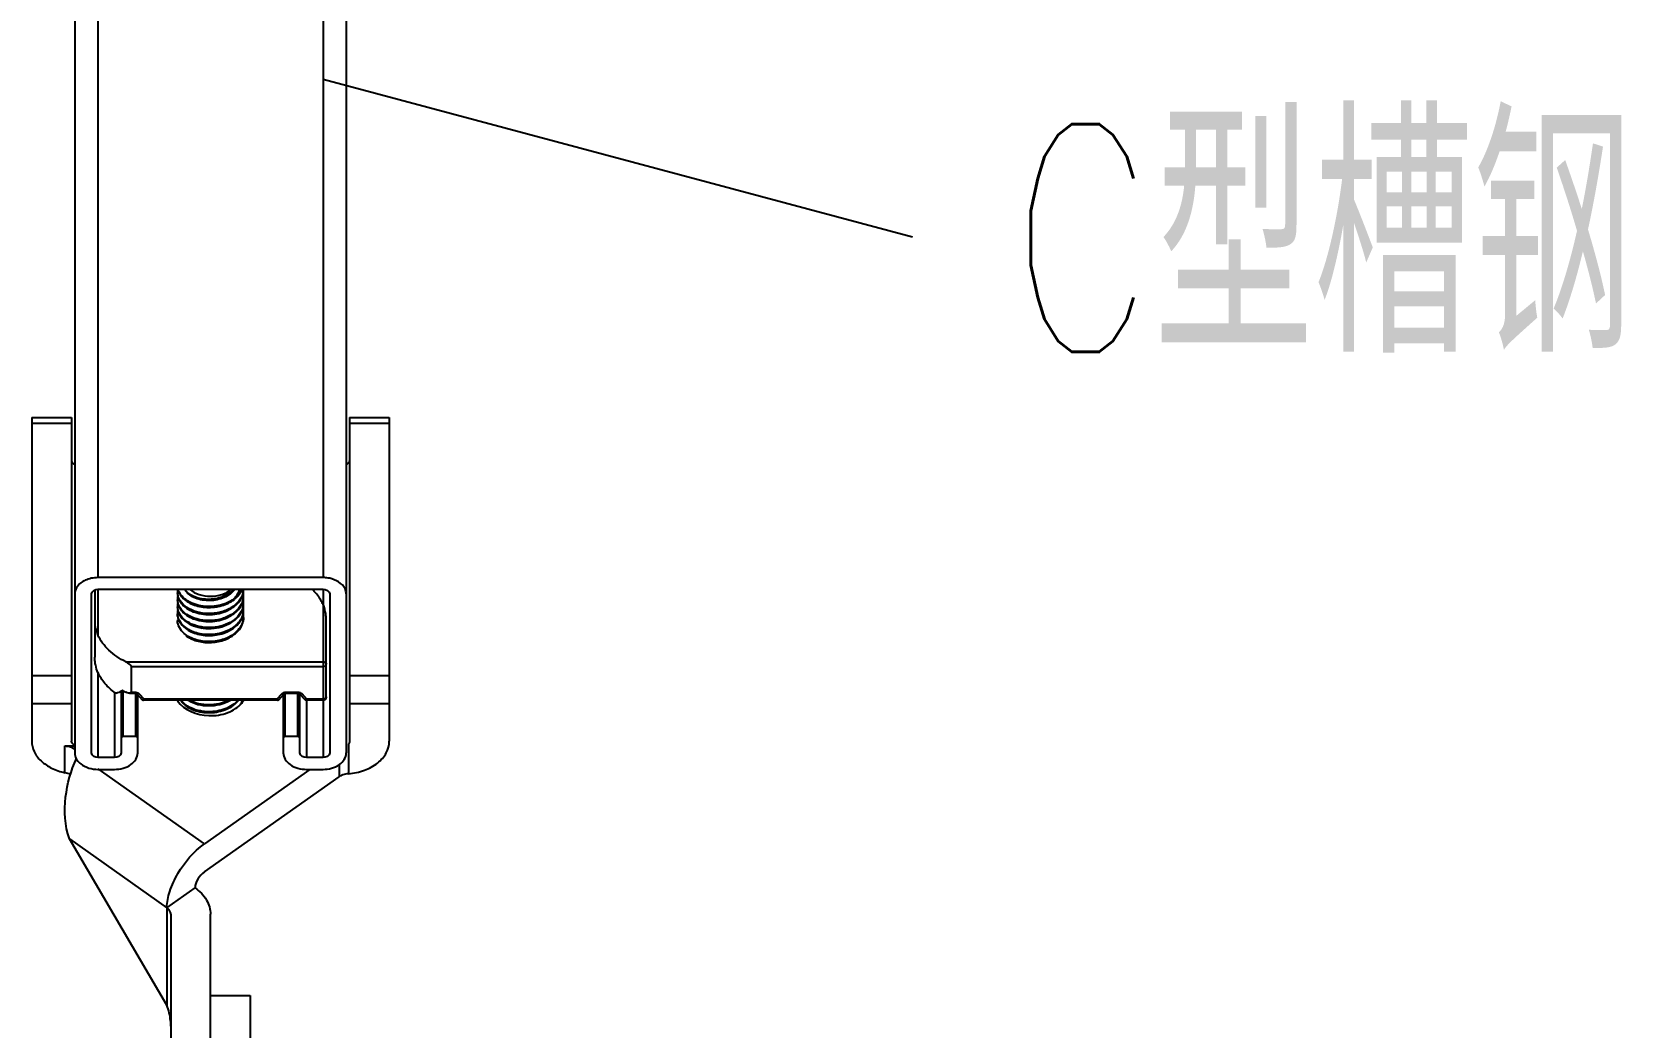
# Model space of a CAD drawing. Extents: x 1725261 to 1937680, y 860327 to 1571294.
# Drawn here: x 1856294 to 1859083, y 1246742 to 1248490 of the extents above; entities that cross this region are included whole.
import ezdxf

# ---------------------------------------------------------------- set-up
doc = ezdxf.new("R2010")
doc.units = 0
doc.header["$LTSCALE"] = 1000
doc.header["$MEASUREMENT"] = 0
doc.layers.add('W_DIM', color=4, linetype='Continuous')
doc.styles.get("Standard").update_dxf_attribs({"font": 'gbenor.shx', "bigfont": 'gbcbig.shx'})
doc.styles.add('wwp100', font='txt.shx', dxfattribs={"width": 0.7, "height": 400, "bigfont": 'hztxt.shx'})
doc.dimstyles.get("Standard").update_dxf_attribs({"dimtxt": 0.18, "dimasz": 0.18, "dimexe": 0.18, "dimexo": 0.0625, "dimgap": 0.09, "dimtad": 0, "dimtih": 1, "dimtoh": 1, "dimdec": 4, "dimzin": 0, "dimdsep": 46, "dimtxsty": 'Standard', "dimcen": 0.09, "dimadec": 0, "dimazin": 0, "dimtfac": 1, "dimtdec": 4, "dimtofl": 0, "dimtmove": 0, "dimatfit": 3, "dimfxl": 0, "dimtolj": 1, "dimtzin": 0, "dimarcsym": 0})

msp = doc.modelspace()

# ---------------------------------------------------------------- linework, layer by layer
at = {"linetype": 'Continuous'}
for p, q in [((1856409.8, 1250616.9), (1856409.8, 1247531.4)), ((1856804.7, 1250616.9), (1856804.7, 1247531.4)), ((1856369.1, 1250588.2), (1856369.1, 1247223.4)), ((1856845.4, 1250588.2), (1856845.4, 1247223.4)), ((1856293.6, 1247812.7), (1856363.3, 1247812.7)), ((1856293.6, 1247812.7), (1856293.6, 1247243.9)), ((1856293.6, 1247802.5), (1856363.3, 1247802.5)), ((1856363.3, 1247812.7), (1856363.3, 1247243.9)), ((1856851.2, 1247812.7), (1856920.9, 1247812.7)), ((1856851.2, 1247812.7), (1856851.2, 1247243.9)), ((1856851.2, 1247802.5), (1856920.9, 1247802.5)), ((1856920.9, 1247812.7), (1856920.9, 1247243.9)), ((1856404, 1247509.7), (1856404, 1247391.8)), ((1856804.7, 1247531.4), (1856409.8, 1247531.4)), ((1856409.8, 1247510.9), (1856804.7, 1247510.9)), ((1856409.8, 1247510.9), (1856409.8, 1247430.3)), ((1856804.7, 1247510.9), (1856804.7, 1247215.2)), ((1856398.2, 1247223.4), (1856398.2, 1247502.7)), ((1856816.4, 1247502.7), (1856816.4, 1247223.4)), ((1856810.5, 1247322), (1856810.5, 1247457.5)), ((1856458.7, 1247383.6), (1856804.7, 1247383.6)), ((1856467.9, 1247375.4), (1856804.7, 1247375.4)), ((1856467.9, 1247375.4), (1856467.9, 1247330.2)), ((1856363.3, 1247358.9), (1856293.6, 1247358.9)), ((1856409.8, 1247364.6), (1856409.8, 1247215.2)), ((1856920.9, 1247358.9), (1856851.2, 1247358.9)), ((1856438.8, 1247330), (1856438.8, 1247215.2)), ((1856450.4, 1247332.9), (1856450.4, 1247223.4)), ((1856453.9, 1247252.2), (1856453.9, 1247332.6)), ((1856465, 1247328.5), (1856474.8, 1247328.5)), ((1856467.9, 1247330.2), (1856474.8, 1247330.2)), ((1856474.8, 1247330.2), (1856474.8, 1247328.5)), ((1856476, 1247252.2), (1856476, 1247328.5)), ((1856477.3, 1247327.8), (1856487.4, 1247317)), ((1856479.5, 1247223.4), (1856479.5, 1247325.4)), ((1856481.5, 1247327.6), (1856490.7, 1247317.9)), ((1856725.1, 1247316.2), (1856489.4, 1247316.2)), ((1856723.8, 1247317.9), (1856490.7, 1247317.9)), ((1856723.8, 1247317.9), (1856733, 1247327.6)), ((1856727.1, 1247317), (1856737.2, 1247327.8)), ((1856735, 1247325.4), (1856735, 1247223.4)), ((1856738.5, 1247252.2), (1856738.5, 1247327.8)), ((1856739.8, 1247330.2), (1856760.5, 1247330.2)), ((1856739.8, 1247330.2), (1856739.8, 1247328.5)), ((1856739.8, 1247328.5), (1856760.5, 1247328.5)), ((1856760.5, 1247330.2), (1856760.5, 1247328.5)), ((1856760.6, 1247252.2), (1856760.6, 1247328.5)), ((1856763.1, 1247327.8), (1856773.2, 1247317)), ((1856764.1, 1247223.4), (1856764.1, 1247326.7)), ((1856767.3, 1247327.6), (1856776.5, 1247317.9)), ((1856804.7, 1247316.2), (1856775.2, 1247316.2)), ((1856775.7, 1247316.2), (1856775.7, 1247215.2)), ((1856804.7, 1247317.9), (1856776.5, 1247317.9)), ((1856363.3, 1247309.7), (1856293.6, 1247309.7)), ((1856920.9, 1247309.7), (1856851.2, 1247309.7)), ((1856351.8, 1247235.7), (1856369.1, 1247235.7)), ((1856351.8, 1247188.8), (1856351.8, 1247235.7)), ((1856476, 1247252.2), (1856453.9, 1247252.2)), ((1856760.6, 1247252.2), (1856738.5, 1247252.2)), ((1856849.2, 1247239.3), (1856849.2, 1247186.9)), ((1856438.8, 1247215.2), (1856409.8, 1247215.2)), ((1856804.7, 1247215.2), (1856775.7, 1247215.2)), ((1856832.8, 1247202.8), (1856832.8, 1247181.6)), ((1856409.8, 1247194.7), (1856438.8, 1247194.7)), ((1856596.5, 1247063.8), (1856410.4, 1247195.5)), ((1856781.5, 1247194.7), (1856596.5, 1247063.8)), ((1856596.5, 1247014.6), (1856832.8, 1247181.6)), ((1856775.7, 1247194.7), (1856804.7, 1247194.7)), ((1856359.7, 1247072.7), (1856530.8, 1246951.7)), ((1856530.8, 1246780.6), (1856359.7, 1247072.7)), ((1856530.8, 1246951.7), (1856580.1, 1246986.5)), ((1856530.8, 1246951.7), (1856530.8, 1246780.6)), ((1856537.6, 1246940.1), (1856537.6, 1246333)), ((1856607.3, 1246663.7), (1856607.3, 1246940.1)), ((1856607.3, 1246797.7), (1856677, 1246797.7)), ((1856677, 1246797.7), (1856677, 1246275))]:
    msp.add_line(p, q, dxfattribs=at)
for points in [[(1856487.4, 1247317), (1856488, 1247316.6), (1856488.9, 1247316.2), (1856489.4, 1247316.2)], [(1856725.1, 1247316.2), (1856725.6, 1247316.2), (1856726.5, 1247316.6), (1856727.1, 1247317)], [(1856773.2, 1247317), (1856773.7, 1247316.6), (1856774.7, 1247316.2), (1856775.2, 1247316.2)], [(1856453.9, 1247252.2), (1856452.2, 1247251.8), (1856450.9, 1247250.9), (1856450.4, 1247249.7)], [(1856479.5, 1247249.7), (1856479, 1247250.9), (1856477.7, 1247251.8), (1856476, 1247252.2)], [(1856738.5, 1247252.2), (1856736.8, 1247251.8), (1856735.5, 1247250.9), (1856735, 1247249.7)], [(1856764.1, 1247249.7), (1856763.6, 1247250.9), (1856762.3, 1247251.8), (1856760.6, 1247252.2)]]:
    msp.add_lwpolyline(points, dxfattribs=at)
for centre, radius, start, end in [((1856575.8, 1247506.3), 26.6, 169.9347, 179.9645), ((1856633, 1247512.5), 32.4, 348.9029, 357.1916), ((1856633.2, 1247510.9), 32.2, 349.8101, 359.9705), ((1856718.9, 1247441), 96.7, 42.2494, 46.358), ((1856804.8, 1247474.5), 56.9, 80.8706, 90.0189), ((1856805.1, 1247476.8), 54.6, 78.0323, 80.8417), ((1856575.5, 1247506.3), 26.3, 180.0024, 183.3202), ((1856575.9, 1247504.8), 26.7, 180.052, 191.6603), ((1856575.9, 1247493.9), 26.7, 168.2082, 179.9468), ((1856575.5, 1247494), 26.3, 180.0025, 183.319), ((1856575.9, 1247492.4), 26.7, 180.0522, 191.7103), ((1856575.9, 1247481.6), 26.7, 168.2604, 179.9474), ((1856575.5, 1247481.6), 26.3, 180.0024, 183.3198), ((1856575.9, 1247480.1), 26.7, 180.0496, 191.3679), ((1856604.8, 1247545.7), 66.9, 280.123, 282.928), ((1856631.6, 1247511.2), 33.8, 339.139, 349.3386), ((1856631.7, 1247498.9), 33.7, 339.3218, 350.2377), ((1856632.5, 1247512.6), 32.9, 347.1396, 348.9145), ((1856632.3, 1247512.6), 33, 346.6926, 347.1405), ((1856632.8, 1247500.2), 32.6, 348.6302, 349.8187), ((1856633, 1247487.8), 32.4, 348.9773, 357.229), ((1856632.9, 1247511), 32.5, 349.4125, 349.8194), ((1856632.8, 1247500.2), 32.5, 349.8191, 350.9299), ((1856632.8, 1247500.1), 32.5, 8.7721, 9.1529), ((1856633.1, 1247500.1), 32.2, 350.9257, 355.6647), ((1856632.9, 1247498.6), 32.5, 350.3157, 352.5466), ((1856633.2, 1247487.8), 32.2, 0.0308, 9.7049), ((1856633.2, 1247486.3), 32.2, 350.6115, 359.9707), ((1856633.1, 1247475.5), 32.2, 0.0332, 10.0184), ((1856633.2, 1247500.1), 32.1, 0.0241, 8.7833), ((1856633.3, 1247498.6), 32, 352.5397, 359.9837), ((1856633.4, 1247500.1), 31.9, 357.2291, 359.9993), ((1856633.4, 1247500.1), 31.9, 356.5909, 357.2293), ((1856633.4, 1247500.1), 32, 355.6713, 356.5908), ((1856633.5, 1247487.8), 31.8, 357.2509, 359.9984), ((1856575.9, 1247469.3), 26.7, 167.9094, 179.9433), ((1856575.5, 1247469.3), 26.3, 180.0025, 183.3152), ((1856575.5, 1247457), 26.3, 180.0025, 183.3152), ((1856633, 1247475.5), 32.3, 349.2692, 357.2332), ((1856633.2, 1247473.9), 32.2, 350.5969, 359.9706), ((1856633.1, 1247463.1), 32.2, 0.0332, 10.0043), ((1856633.5, 1247475.5), 31.8, 357.2538, 359.9983), ((1856633.5, 1247463.2), 31.8, 357.2538, 359.9983), ((1856603.8, 1247504.8), 62.9, 257.5731, 259.6973), ((1856619.3, 1247471.7), 48.6, 311.8202, 317.3511), ((1856518.1, 1247451.8), 135.3, 241.7354, 243.9434), ((1856583.2, 1247337.5), 40.5, 211.9656, 213.5353), ((1856575.5, 1247319), 26.3, 186.2145, 188.3209), ((1856576.7, 1247321.7), 27.5, 191.5191, 196.3654), ((1856583.9, 1247336.2), 35.7, 214.1434, 218.9006), ((1856585, 1247337), 37.1, 218.8725, 219.1531), ((1856585.5, 1247337.4), 37.7, 219.1564, 220.767), ((1856629.7, 1247326.8), 35.8, 334.3672, 341.5372), ((1856630.9, 1247326.4), 34.5, 341.5792, 342.7354), ((1856633.8, 1247315.5), 31.6, 0.9501, 1.1978), ((1856804.7, 1247322), 5.81, 270.0008, 359.9997), ((1856393.9, 1247225.1), 25.2, 207.6898, 214.3075)]:
    msp.add_arc(centre, radius, start, end, dxfattribs=at)
msp.add_ellipse((1856531, 1247487.1), major_axis=(118.4, 158.3), ratio=0.292406, start_param=3.562723, end_param=3.670193, dxfattribs=at)
for points, knots in [([(1856363.3, 1247736.8), (1856363.3, 1247736.1), (1856363.9, 1247732.9), (1856366.8, 1247730.6), (1856369.1, 1247729.7)], [0, 0, 0, 0, 0.22722, 1, 1, 1, 1]), ([(1856845.5, 1247729.7), (1856846.3, 1247730), (1856849.1, 1247731.5), (1856851.2, 1247734.5), (1856851.2, 1247736.8)], [0, 0, 0, 0, 0.2888, 1, 1, 1, 1]), ([(1856387.4, 1247526.7), (1856384.7, 1247525.4), (1856375.8, 1247520.4), (1856369.1, 1247510.1), (1856369.1, 1247502.7)], [0, 0, 0, 0, 0.286732, 1, 1, 1, 1]), ([(1856648.3, 1247494.1), (1856640.5, 1247488.2), (1856621.2, 1247480.3), (1856595.6, 1247479.9), (1856576.4, 1247485.2), (1856564.3, 1247491.7), (1856555.2, 1247500.3), (1856551.4, 1247507.3), (1856550.3, 1247510.9)], [0, 0, 0, 0, 0.262112, 0.537776, 0.66937, 0.790942, 0.900704, 1, 1, 1, 1]), ([(1856561.4, 1247510.8), (1856569.5, 1247501.1), (1856586.5, 1247494.3), (1856606.2, 1247493.5), (1856620.3, 1247495.1), (1856630.4, 1247498.7), (1856636.3, 1247502.3)], [0, 0, 0, 0, 0.471992, 0.606824, 0.74197, 1, 1, 1, 1]), ([(1856649.8, 1247510.9), (1856645.2, 1247504.6), (1856631.1, 1247494.6), (1856606.1, 1247489.5), (1856581.5, 1247493.4), (1856567.7, 1247502.6), (1856563.4, 1247508.4)], [0, 0, 0, 0, 0.241934, 0.512224, 0.776098, 1, 1, 1, 1]), ([(1856571.1, 1247510.8), (1856575.7, 1247506.8), (1856587.5, 1247500.5), (1856607.3, 1247497.6), (1856627, 1247500.5), (1856638.8, 1247506.8), (1856643.4, 1247510.8)], [0, 0, 0, 0, 0.238191, 0.5, 0.761809, 1, 1, 1, 1]), ([(1856636.3, 1247502.3), (1856637.4, 1247502.8), (1856641.6, 1247505.2), (1856645.4, 1247508.3), (1856647.8, 1247510.9)], [0, 0, 0, 0, 0.261206, 1, 1, 1, 1]), ([(1856648.3, 1247494.1), (1856649.5, 1247495.4), (1856653.9, 1247500.3), (1856657.3, 1247506.2), (1856658.8, 1247510.9)], [0, 0, 0, 0, 0.260314, 1, 1, 1, 1]), ([(1856648.3, 1247494.1), (1856649.9, 1247495.3), (1856655.7, 1247499.9), (1856660.5, 1247505.9), (1856662.7, 1247510.9)], [0, 0, 0, 0, 0.267033, 1, 1, 1, 1]), ([(1856845.4, 1247502.7), (1856845.4, 1247505.8), (1856842, 1247519.9), (1856827.1, 1247528), (1856816.4, 1247530.2)], [0, 0, 0, 0, 0.221136, 1, 1, 1, 1]), ([(1856664.5, 1247505), (1856663.2, 1247499.7), (1856657.6, 1247489), (1856643.1, 1247477.2), (1856624.3, 1247469.7), (1856603.5, 1247467.4), (1856583.2, 1247470.2), (1856565.8, 1247477.9), (1856553.2, 1247489.6), (1856549.5, 1247499.9), (1856549.2, 1247504.8)], [0, 0, 0, 0, 0.111968, 0.236912, 0.374448, 0.518156, 0.658848, 0.787879, 0.900583, 1, 1, 1, 1]), ([(1856664.7, 1247493.8), (1856663.6, 1247488.4), (1856658.3, 1247477.5), (1856643.9, 1247465.3), (1856625.2, 1247457.6), (1856604.2, 1247455), (1856583.7, 1247457.7), (1856566, 1247465.3), (1856553.3, 1247477.1), (1856549.5, 1247487.5), (1856549.2, 1247492.4)], [0, 0, 0, 0, 0.111438, 0.235731, 0.372938, 0.516745, 0.657844, 0.787365, 0.900423, 1, 1, 1, 1]), ([(1856660.1, 1247470), (1856654.3, 1247460.4), (1856638.7, 1247449.4), (1856615.4, 1247443.6), (1856596.3, 1247443.3), (1856578.3, 1247447.3), (1856563.2, 1247455.2), (1856552.6, 1247466.3), (1856549.5, 1247475.7), (1856549.2, 1247480.1)], [0, 0, 0, 0, 0.247397, 0.387799, 0.530345, 0.667239, 0.791958, 0.901708, 1, 1, 1, 1]), ([(1856551.8, 1247505.5), (1856552.2, 1247504.7), (1856553.7, 1247501.6), (1856555.8, 1247498.8), (1856557.6, 1247496.8)], [0, 0, 0, 0, 0.24232, 1, 1, 1, 1]), ([(1856551.8, 1247493.2), (1856552.1, 1247492.4), (1856553.7, 1247489.3), (1856555.8, 1247486.5), (1856557.6, 1247484.5)], [0, 0, 0, 0, 0.242292, 1, 1, 1, 1]), ([(1856551.8, 1247480.8), (1856552.1, 1247480.1), (1856553.7, 1247477), (1856555.8, 1247474.1), (1856557.6, 1247472.2)], [0, 0, 0, 0, 0.242309, 1, 1, 1, 1]), ([(1856557.6, 1247496.8), (1856562.6, 1247491.4), (1856576.5, 1247482.6), (1856601.1, 1247477.8), (1856626.8, 1247480.6), (1856642.6, 1247488.1), (1856649.1, 1247493.2)], [0, 0, 0, 0, 0.225132, 0.482573, 0.749584, 1, 1, 1, 1]), ([(1856557.6, 1247484.5), (1856563.6, 1247477.9), (1856576.4, 1247470.7), (1856595.2, 1247466.7), (1856610.8, 1247466.4), (1856626.1, 1247469.1), (1856644.1, 1247476), (1856655.5, 1247485.5), (1856660.2, 1247493.1)], [0, 0, 0, 0, 0.231819, 0.363306, 0.499507, 0.635491, 0.766568, 1, 1, 1, 1]), ([(1856557.6, 1247472.2), (1856563.6, 1247465.6), (1856576.4, 1247458.4), (1856595.2, 1247454.4), (1856610.8, 1247454.1), (1856626.1, 1247456.8), (1856644.1, 1247463.7), (1856655.5, 1247473.2), (1856660.2, 1247480.8)], [0, 0, 0, 0, 0.231805, 0.363293, 0.499495, 0.635484, 0.766566, 1, 1, 1, 1]), ([(1856616.6, 1247479.8), (1856614.4, 1247479.4), (1856605.7, 1247478.3), (1856596.7, 1247478.8), (1856590.3, 1247480.3)], [0, 0, 0, 0, 0.253006, 1, 1, 1, 1]), ([(1856649.1, 1247493.2), (1856649.7, 1247493.7), (1856651.9, 1247495.5), (1856654.1, 1247497.6), (1856655.5, 1247499.2)], [0, 0, 0, 0, 0.25532, 1, 1, 1, 1]), ([(1856655.5, 1247499.2), (1856656, 1247499.7), (1856657.7, 1247501.7), (1856659.2, 1247503.8), (1856660.2, 1247505.4)], [0, 0, 0, 0, 0.254857, 1, 1, 1, 1]), ([(1856664.7, 1247481.7), (1856664.6, 1247480.6), (1856663.6, 1247476.6), (1856661.8, 1247472.7), (1856660.1, 1247470)], [0, 0, 0, 0, 0.245205, 1, 1, 1, 1]), ([(1856798.6, 1247495.7), (1856798, 1247496.6), (1856795.5, 1247500.2), (1856792.8, 1247503.6), (1856790.5, 1247506)], [0, 0, 0, 0, 0.245927, 1, 1, 1, 1]), ([(1856804.7, 1247484.7), (1856804.3, 1247485.6), (1856802.5, 1247489.4), (1856800.4, 1247493), (1856798.6, 1247495.7)], [0, 0, 0, 0, 0.246381, 1, 1, 1, 1]), ([(1856810.5, 1247457.5), (1856810.5, 1247458.8), (1856810.3, 1247461.3), (1856809.8, 1247466.1), (1856808.5, 1247474), (1856806.6, 1247480.6), (1856804.7, 1247484.7)], [0, 0, 0, 0, 0.138161, 0.267841, 0.521134, 1, 1, 1, 1]), ([(1856549.2, 1247467.8), (1856549.2, 1247463.1), (1856552, 1247453), (1856559.1, 1247445.6), (1856563.3, 1247442.4)], [0, 0, 0, 0, 0.471695, 1, 1, 1, 1]), ([(1856561.4, 1247445.4), (1856558, 1247448.3), (1856552.1, 1247455), (1856549.5, 1247463.7), (1856549.2, 1247467.8)], [0, 0, 0, 0, 0.52477, 1, 1, 1, 1]), ([(1856561.3, 1247433.2), (1856557.8, 1247436.2), (1856552.1, 1247442.8), (1856549.5, 1247451.4), (1856549.2, 1247455.5)], [0, 0, 0, 0, 0.524463, 1, 1, 1, 1]), ([(1856549.7, 1247474.9), (1856550.6, 1247470.5), (1856554.8, 1247461.7), (1856566.2, 1247451.6), (1856581.5, 1247444.7), (1856599.3, 1247441.5), (1856618, 1247442.5), (1856640.3, 1247448.7), (1856655, 1247459.7), (1856660.5, 1247469)], [0, 0, 0, 0, 0.099803, 0.212169, 0.338787, 0.476105, 0.61766, 0.756186, 1, 1, 1, 1]), ([(1856620.4, 1247456), (1856617.8, 1247455.4), (1856607.6, 1247453.5), (1856597, 1247454), (1856589.5, 1247455.8)], [0, 0, 0, 0, 0.252464, 1, 1, 1, 1]), ([(1856617.6, 1247467.7), (1856615.3, 1247467.2), (1856606.4, 1247466), (1856597.1, 1247466.5), (1856590.5, 1247467.9)], [0, 0, 0, 0, 0.252727, 1, 1, 1, 1]), ([(1856665.3, 1247461.6), (1856665.1, 1247457.5), (1856663, 1247449.1), (1856658.1, 1247441.9), (1856655.1, 1247438.7)], [0, 0, 0, 0, 0.483641, 1, 1, 1, 1]), ([(1856661.7, 1247460.4), (1856661.3, 1247459.6), (1856659.4, 1247456.2), (1856657.1, 1247453.1), (1856655.1, 1247451)], [0, 0, 0, 0, 0.24363, 1, 1, 1, 1]), ([(1856655.8, 1247438), (1856658.8, 1247441.3), (1856663.6, 1247448.7), (1856665.3, 1247457.4), (1856665.3, 1247461.6)], [0, 0, 0, 0, 0.515614, 1, 1, 1, 1]), ([(1856655.8, 1247450.3), (1856656.4, 1247450.9), (1856658.4, 1247453.4), (1856660.2, 1247456.1), (1856661.4, 1247458.2)], [0, 0, 0, 0, 0.256096, 1, 1, 1, 1]), ([(1856661.4, 1247458.2), (1856661.8, 1247459.1), (1856663.4, 1247462.4), (1856664.5, 1247466), (1856664.9, 1247468.7)], [0, 0, 0, 0, 0.255239, 1, 1, 1, 1]), ([(1856664.8, 1247469.5), (1856664.6, 1247468.7), (1856663.9, 1247465.6), (1856662.8, 1247462.6), (1856661.7, 1247460.4)], [0, 0, 0, 0, 0.246649, 1, 1, 1, 1]), ([(1856404, 1247449.3), (1856404, 1247449.8), (1856404.3, 1247446.8), (1856404.6, 1247445.7), (1856405.1, 1247443.1), (1856405.8, 1247440.8), (1856406.6, 1247438.3), (1856407.9, 1247434.8), (1856409, 1247432.1), (1856409.8, 1247430.3)], [0, 0, 0, 0, 0.078745, 0.19228, 0.31189, 0.436571, 0.566746, 0.703259, 1, 1, 1, 1]), ([(1856458.7, 1247383.6), (1856447.8, 1247388.9), (1856428.4, 1247401.7), (1856414.2, 1247420.5), (1856409.8, 1247430.3)], [0, 0, 0, 0, 0.528487, 1, 1, 1, 1]), ([(1856651.8, 1247435.4), (1856645.9, 1247430.1), (1856631.1, 1247422), (1856606.2, 1247417.7), (1856581.6, 1247420.9), (1856567, 1247428.3), (1856561.3, 1247433.2)], [0, 0, 0, 0, 0.244054, 0.507922, 0.767735, 1, 1, 1, 1]), ([(1856655.1, 1247451), (1856649.6, 1247445.1), (1856634.8, 1247435.5), (1856609.1, 1247430), (1856583.1, 1247432.6), (1856567.5, 1247440.2), (1856561.4, 1247445.4)], [0, 0, 0, 0, 0.239543, 0.50309, 0.765417, 1, 1, 1, 1]), ([(1856563.3, 1247442.4), (1856569.6, 1247437.5), (1856585.3, 1247430.6), (1856611.1, 1247428.6), (1856636.3, 1247434.6), (1856650.6, 1247444.3), (1856655.8, 1247450.3)], [0, 0, 0, 0, 0.237667, 0.50065, 0.762696, 1, 1, 1, 1]), ([(1856563.7, 1247429.7), (1856569.4, 1247425.4), (1856583.4, 1247419), (1856606.4, 1247416.3), (1856629.7, 1247420.2), (1856643.7, 1247427.3), (1856649.5, 1247431.9)], [0, 0, 0, 0, 0.234486, 0.493055, 0.755143, 1, 1, 1, 1]), ([(1856619.7, 1247431.2), (1856617.4, 1247430.6), (1856608.4, 1247429.1), (1856599, 1247429.3), (1856592.2, 1247430.6)], [0, 0, 0, 0, 0.251672, 1, 1, 1, 1]), ([(1856619.7, 1247443.5), (1856617.5, 1247443), (1856608.5, 1247441.4), (1856599.2, 1247441.6), (1856592.6, 1247442.8)], [0, 0, 0, 0, 0.251553, 1, 1, 1, 1]), ([(1856649.5, 1247431.9), (1856650.1, 1247432.4), (1856652.3, 1247434.3), (1856654.4, 1247436.3), (1856655.8, 1247438)], [0, 0, 0, 0, 0.255282, 1, 1, 1, 1]), ([(1856409.8, 1247364.6), (1856408, 1247368.7), (1856406, 1247375.3), (1856404.7, 1247383.2), (1856404.2, 1247388), (1856404, 1247390.5), (1856404, 1247391.8)], [0, 0, 0, 0, 0.478872, 0.732167, 0.861849, 1, 1, 1, 1]), ([(1856458.7, 1247383.6), (1856460.6, 1247382.6), (1856463.4, 1247380.9), (1856466.5, 1247378.2), (1856467.9, 1247376.3), (1856467.9, 1247375.4)], [0, 0, 0, 0, 0.508644, 0.771516, 1, 1, 1, 1]), ([(1856804.7, 1247383.6), (1856806.2, 1247383.6), (1856808.3, 1247383.1), (1856810.2, 1247381.2), (1856810.5, 1247380), (1856810.5, 1247379.5)], [0, 0, 0, 0, 0.552527, 0.789194, 1, 1, 1, 1]), ([(1856804.7, 1247375.4), (1856806.2, 1247375.4), (1856808.3, 1247375.9), (1856810.2, 1247377.8), (1856810.5, 1247378.9), (1856810.5, 1247379.5)], [0, 0, 0, 0, 0.552515, 0.789179, 1, 1, 1, 1]), ([(1856440.2, 1247328.9), (1856433.5, 1247333.7), (1856421.6, 1247344.3), (1856412.9, 1247357.7), (1856409.8, 1247364.6)], [0, 0, 0, 0, 0.520159, 1, 1, 1, 1]), ([(1856441.3, 1247328.4), (1856441.2, 1247328.4), (1856440.8, 1247328.5), (1856440.4, 1247328.7), (1856440.2, 1247328.9)], [0, 0, 0, 0, 0.224258, 1, 1, 1, 1]), ([(1856454, 1247332.6), (1856453.8, 1247332.7), (1856453.3, 1247332.9), (1856452.5, 1247333.1), (1856452.1, 1247332.9)], [0, 0, 0, 0, 0.298771, 1, 1, 1, 1]), ([(1856465, 1247328.5), (1856464.5, 1247328.5), (1856462.3, 1247328.7), (1856460.2, 1247329.5), (1856458.7, 1247330.2)], [0, 0, 0, 0, 0.232638, 1, 1, 1, 1]), ([(1856467.9, 1247330.2), (1856467.9, 1247329.9), (1856467.7, 1247329.3), (1856466.6, 1247328.6), (1856465.6, 1247328.5), (1856465, 1247328.5)], [0, 0, 0, 0, 0.239055, 0.472377, 1, 1, 1, 1]), ([(1856474.8, 1247330.2), (1856475.2, 1247330.2), (1856476.8, 1247330.1), (1856478.4, 1247329.7), (1856479.5, 1247329.1)], [0, 0, 0, 0, 0.258297, 1, 1, 1, 1]), ([(1856474.8, 1247328.5), (1856475.4, 1247328.5), (1856476.3, 1247328.3), (1856477.1, 1247328), (1856477.3, 1247327.8)], [0, 0, 0, 0, 0.694252, 1, 1, 1, 1]), ([(1856479.5, 1247327.1), (1856479.2, 1247327), (1856478.5, 1247327), (1856477.7, 1247327.4), (1856477.3, 1247327.8)], [0, 0, 0, 0, 0.28225, 1, 1, 1, 1]), ([(1856481.5, 1247327.6), (1856481.4, 1247327.6), (1856480.7, 1247327.3), (1856480, 1247327.1), (1856479.5, 1247327.1)], [0, 0, 0, 0, 0.268193, 1, 1, 1, 1]), ([(1856490.7, 1247317.9), (1856490.4, 1247317.6), (1856489.8, 1247317.1), (1856488.7, 1247316.6), (1856487.7, 1247316.7), (1856487.4, 1247317)], [0, 0, 0, 0, 0.333929, 0.607776, 1, 1, 1, 1]), ([(1856489.4, 1247316.2), (1856489.7, 1247316.2), (1856490.2, 1247316.8), (1856490.5, 1247317.4), (1856490.7, 1247317.9)], [0, 0, 0, 0, 0.344146, 1, 1, 1, 1]), ([(1856549.4, 1247315.1), (1856560.6, 1247298.3), (1856595.9, 1247285.5), (1856636.7, 1247291.9), (1856655.8, 1247303.6), (1856662.2, 1247311.2)], [0, 0, 0, 0, 0.487782, 0.759802, 1, 1, 1, 1]), ([(1856655.7, 1247316.1), (1856649.7, 1247309.4), (1856632.9, 1247298.9), (1856604.2, 1247294.1), (1856576.2, 1247299), (1856560.5, 1247309.5), (1856555.5, 1247316.1)], [0, 0, 0, 0, 0.244143, 0.51353, 0.775518, 1, 1, 1, 1]), ([(1856556.9, 1247312.8), (1856562.4, 1247306.4), (1856578.7, 1247296.6), (1856606.9, 1247292.6), (1856635.3, 1247298.3), (1856651.4, 1247309.3), (1856657, 1247316.1)], [0, 0, 0, 0, 0.228358, 0.491922, 0.759562, 1, 1, 1, 1]), ([(1856567.8, 1247316.1), (1856578.5, 1247309.5), (1856604.7, 1247303.5), (1856630.8, 1247309.6), (1856642.1, 1247316.1)], [0, 0, 0, 0, 0.491142, 1, 1, 1, 1]), ([(1856639.2, 1247316.1), (1856628.6, 1247310.6), (1856604.6, 1247305.5), (1856580.5, 1247310.6), (1856570.3, 1247316.1)], [0, 0, 0, 0, 0.508141, 1, 1, 1, 1]), ([(1856663.2, 1247316.1), (1856663, 1247315.5), (1856661.9, 1247312.7), (1856660.4, 1247310.1), (1856659.2, 1247308.3)], [0, 0, 0, 0, 0.245608, 1, 1, 1, 1]), ([(1856727.1, 1247317), (1856726.8, 1247316.7), (1856725.8, 1247316.6), (1856724.7, 1247317.1), (1856724.1, 1247317.6), (1856723.8, 1247317.9)], [0, 0, 0, 0, 0.392224, 0.666072, 1, 1, 1, 1]), ([(1856723.8, 1247317.9), (1856724, 1247317.4), (1856724.3, 1247316.8), (1856724.9, 1247316.2), (1856725.1, 1247316.2)], [0, 0, 0, 0, 0.655854, 1, 1, 1, 1]), ([(1856733, 1247327.6), (1856733.2, 1247327.6), (1856733.8, 1247327.3), (1856734.5, 1247327.1), (1856735.1, 1247327.1)], [0, 0, 0, 0, 0.268193, 1, 1, 1, 1]), ([(1856735, 1247329.1), (1856735.4, 1247329.3), (1856736.9, 1247329.9), (1856738.5, 1247330.2), (1856739.8, 1247330.2)], [0, 0, 0, 0, 0.240525, 1, 1, 1, 1]), ([(1856735.1, 1247327.1), (1856735.3, 1247327), (1856736.1, 1247327), (1856736.8, 1247327.4), (1856737.2, 1247327.8)], [0, 0, 0, 0, 0.28225, 1, 1, 1, 1]), ([(1856737.2, 1247327.8), (1856737.4, 1247328), (1856738.3, 1247328.3), (1856739.1, 1247328.5), (1856739.8, 1247328.5)], [0, 0, 0, 0, 0.30582, 1, 1, 1, 1]), ([(1856760.5, 1247328.5), (1856761.1, 1247328.5), (1856762, 1247328.3), (1856762.9, 1247328), (1856763.1, 1247327.8)], [0, 0, 0, 0, 0.694252, 1, 1, 1, 1]), ([(1856767.3, 1247327.6), (1856767, 1247327.5), (1856766, 1247327.1), (1856764.8, 1247326.9), (1856764, 1247327.2)], [0, 0, 0, 0, 0.286288, 1, 1, 1, 1]), ([(1856764.1, 1247329.6), (1856764.4, 1247329.5), (1856765.6, 1247329), (1856766.6, 1247328.3), (1856767.3, 1247327.6)], [0, 0, 0, 0, 0.265871, 1, 1, 1, 1]), ([(1856776.5, 1247317.9), (1856776.2, 1247317.6), (1856775.6, 1247317.1), (1856774.5, 1247316.6), (1856773.5, 1247316.7), (1856773.2, 1247317)], [0, 0, 0, 0, 0.333929, 0.607776, 1, 1, 1, 1]), ([(1856775.2, 1247316.2), (1856775.4, 1247316.2), (1856776, 1247316.8), (1856776.3, 1247317.4), (1856776.5, 1247317.9)], [0, 0, 0, 0, 0.344146, 1, 1, 1, 1]), ([(1856810.5, 1247322), (1856810.5, 1247321.4), (1856810.2, 1247320.3), (1856808.3, 1247318.4), (1856806.2, 1247317.9), (1856804.7, 1247317.9)], [0, 0, 0, 0, 0.210821, 0.447485, 1, 1, 1, 1]), ([(1856618.1, 1247307.6), (1856615.6, 1247307.1), (1856605.9, 1247305.7), (1856595.9, 1247306.4), (1856588.8, 1247308.1)], [0, 0, 0, 0, 0.253335, 1, 1, 1, 1]), ([(1856616.9, 1247295.1), (1856614.7, 1247294.7), (1856605.9, 1247293.5), (1856596.9, 1247294), (1856590.4, 1247295.4)], [0, 0, 0, 0, 0.252903, 1, 1, 1, 1]), ([(1856293.6, 1247243.9), (1856293.6, 1247237.8), (1856296.8, 1247224.7), (1856309.6, 1247208.1), (1856328.6, 1247195.5), (1856343.7, 1247190.5), (1856351.8, 1247188.8)], [0, 0, 0, 0, 0.215862, 0.450689, 0.713102, 1, 1, 1, 1]), ([(1856351.8, 1247235.7), (1856353.4, 1247235.7), (1856359.6, 1247235.3), (1856365.7, 1247233), (1856369.2, 1247230.1)], [0, 0, 0, 0, 0.265386, 1, 1, 1, 1]), ([(1856369.1, 1247236.9), (1856368.2, 1247237.2), (1856365.5, 1247238.6), (1856363.3, 1247241.7), (1856363.3, 1247243.9)], [0, 0, 0, 0, 0.2888, 1, 1, 1, 1]), ([(1856849.2, 1247186.9), (1856858.7, 1247187.7), (1856877, 1247191.5), (1856900.4, 1247204), (1856916.8, 1247221.9), (1856920.9, 1247236.9), (1856920.9, 1247243.9)], [0, 0, 0, 0, 0.28821, 0.553531, 0.788229, 1, 1, 1, 1]), ([(1856359.7, 1247072.7), (1856351.3, 1247095.7), (1856349.1, 1247145.7), (1856362.3, 1247192.4), (1856371.9, 1247213.9)], [0, 0, 0, 0, 0.510211, 1, 1, 1, 1]), ([(1856373.2, 1247210.9), (1856374.9, 1247208.4), (1856384.6, 1247198.5), (1856399.2, 1247194.7), (1856409.8, 1247194.7)], [0, 0, 0, 0, 0.224309, 1, 1, 1, 1]), ([(1856438.8, 1247194.7), (1856448.8, 1247194.7), (1856467.4, 1247198.5), (1856479.5, 1247215.6), (1856479.5, 1247223.4)], [0, 0, 0, 0, 0.559767, 1, 1, 1, 1]), ([(1856735, 1247223.4), (1856735, 1247215.6), (1856747.1, 1247198.5), (1856765.7, 1247194.7), (1856775.7, 1247194.7)], [0, 0, 0, 0, 0.440233, 1, 1, 1, 1]), ([(1856804.7, 1247194.7), (1856814.7, 1247194.7), (1856833.3, 1247198.5), (1856845.4, 1247215.6), (1856845.4, 1247223.4)], [0, 0, 0, 0, 0.559767, 1, 1, 1, 1]), ([(1856530.8, 1246951.7), (1856530.8, 1246961.4), (1856535.2, 1246982.5), (1856554.1, 1247022.9), (1856577.5, 1247050.4), (1856596.5, 1247063.8)], [0, 0, 0, 0, 0.218267, 0.476674, 1, 1, 1, 1]), ([(1856596.5, 1247014.6), (1856591.7, 1247011.2), (1856584.4, 1247002.6), (1856580.1, 1246991.8), (1856580.1, 1246986.5)], [0, 0, 0, 0, 0.525314, 1, 1, 1, 1]), ([(1856580.1, 1246986.5), (1856588, 1246980.9), (1856601.7, 1246967.4), (1856607.3, 1246948.8), (1856607.3, 1246940.1)], [0, 0, 0, 0, 0.528923, 1, 1, 1, 1]), ([(1856537.6, 1246940.1), (1856537.6, 1246941.1), (1856536.9, 1246945.7), (1856533.7, 1246949.6), (1856530.8, 1246951.7)], [0, 0, 0, 0, 0.234763, 1, 1, 1, 1]), ([(1856537.6, 1246743.7), (1856537.6, 1246746.9), (1856537, 1246759.4), (1856534.1, 1246771.8), (1856530.8, 1246780.6)], [0, 0, 0, 0, 0.253333, 1, 1, 1, 1])]:
    msp.add_open_spline(points, degree=3, knots=knots, dxfattribs=at)
for points in [[(1856398.1, 1247530.2), (1856394.4, 1247529.4), (1856390.8, 1247528.3), (1856387.4, 1247526.7)], [(1856409.8, 1247531.4), (1856405.9, 1247531.4), (1856401.9, 1247531), (1856398.1, 1247530.2)], [(1856398.2, 1247502.7), (1856398.2, 1247507.4), (1856405.1, 1247510.9), (1856409.8, 1247510.9)], [(1856549.9, 1247510.9), (1856550.4, 1247509), (1856551, 1247507.2), (1856551.8, 1247505.5)], [(1856660.2, 1247505.4), (1856661.2, 1247507.2), (1856662.1, 1247509), (1856662.9, 1247510.9)], [(1856804.7, 1247510.9), (1856809.5, 1247510.9), (1856816.4, 1247507.4), (1856816.4, 1247502.7)], [(1856549.7, 1247499.4), (1856550.2, 1247497.2), (1856550.9, 1247495.1), (1856551.8, 1247493.2)], [(1856549.7, 1247487), (1856550.2, 1247484.9), (1856550.9, 1247482.8), (1856551.8, 1247480.8)], [(1856660.2, 1247493.1), (1856661.3, 1247495), (1856662.4, 1247497.1), (1856663.2, 1247499.2)], [(1856660.2, 1247480.8), (1856661.4, 1247482.8), (1856662.4, 1247484.8), (1856663.2, 1247487)], [(1856663.2, 1247474.7), (1856664, 1247476.8), (1856664.6, 1247478.9), (1856664.9, 1247481)], [(1856660.5, 1247469), (1856661.5, 1247470.8), (1856662.5, 1247472.7), (1856663.2, 1247474.7)], [(1856441.8, 1247328.4), (1856441.7, 1247328.4), (1856441.5, 1247328.4), (1856441.3, 1247328.4)], [(1856479.5, 1247329.1), (1856480.3, 1247328.7), (1856481, 1247328.2), (1856481.5, 1247327.6)], [(1856662.2, 1247311.2), (1856663.5, 1247312.8), (1856664.7, 1247314.4), (1856665.7, 1247316.1)], [(1856733, 1247327.6), (1856733.6, 1247328.2), (1856734.3, 1247328.7), (1856735, 1247329.1)], [(1856760.5, 1247330.2), (1856761.7, 1247330.2), (1856763, 1247330), (1856764.1, 1247329.6)], [(1856764, 1247327.2), (1856763.7, 1247327.3), (1856763.3, 1247327.5), (1856763.1, 1247327.8)], [(1856851.2, 1247243.9), (1856851.2, 1247242.3), (1856850.4, 1247240.6), (1856849.2, 1247239.3)], [(1856369.1, 1247223.4), (1856369.1, 1247220), (1856370.1, 1247216.5), (1856371.7, 1247213.4)], [(1856409.8, 1247215.2), (1856405.1, 1247215.2), (1856398.2, 1247218.7), (1856398.2, 1247223.4)], [(1856450.4, 1247223.4), (1856450.4, 1247218.7), (1856443.6, 1247215.2), (1856438.8, 1247215.2)], [(1856775.7, 1247215.2), (1856771, 1247215.2), (1856764.1, 1247218.7), (1856764.1, 1247223.4)], [(1856816.4, 1247223.4), (1856816.4, 1247218.7), (1856809.5, 1247215.2), (1856804.7, 1247215.2)], [(1856361.6, 1247185.7), (1856358.4, 1247187.1), (1856355.1, 1247188.1), (1856351.8, 1247188.8)], [(1856839.6, 1247185), (1856837.2, 1247184.2), (1856834.8, 1247183.1), (1856832.8, 1247181.6)], [(1856849.2, 1247186.9), (1856846, 1247186.6), (1856842.7, 1247186), (1856839.6, 1247185)]]:
    msp.add_open_spline(points, degree=3, dxfattribs=at)

# ---------------------------------------------------------------- texts
at = {"layer": 'W_DIM', "color": 7, "style": 'wwp100', "width": 0.7}
msp.add_text('C型槽钢', height=400, dxfattribs=at).set_placement((1858011, 1247927.9))

# ---------------------------------------------------------------- leaders
msp.add_leader([(1856804.7, 1248406.8), (1857839.2, 1248129.7)], dimstyle='Standard', override={"dimgap": 20, "dimtad": 0})

doc.saveas('drawing.dxf')
